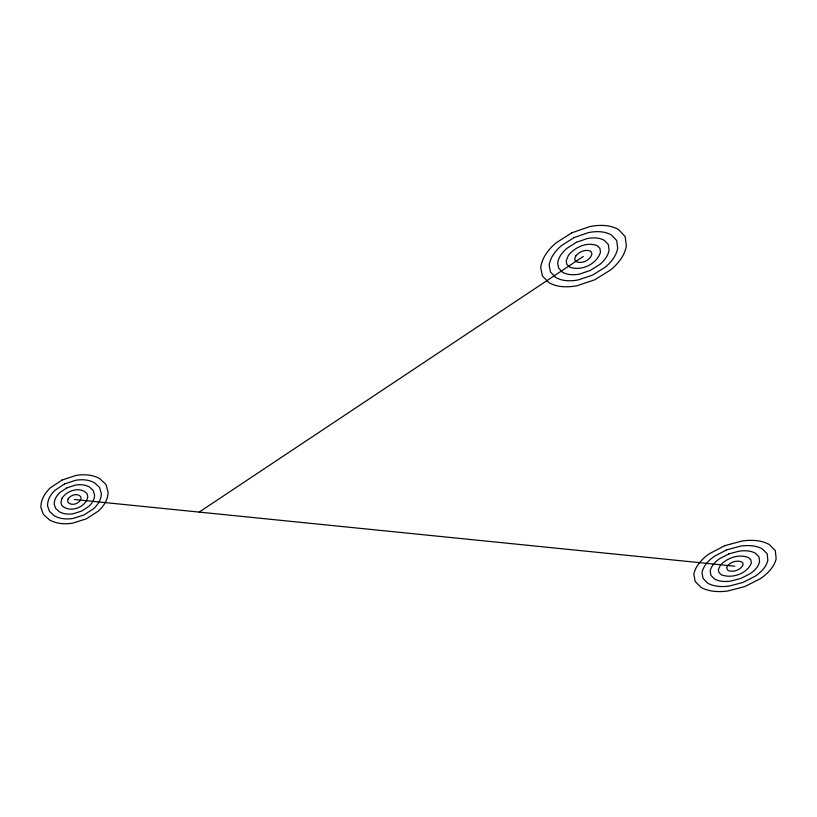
<?xml version="1.0" encoding="UTF-8"?>
<svg xmlns="http://www.w3.org/2000/svg" width="817" height="817" viewBox="0 0 817 817"><rect width="100%" height="100%" fill="white"/><g stroke="black" fill="none" stroke-linecap="round" stroke-linejoin="round"><path stroke-width="1.23" d="M199.185 512.096L583.328 256.426M74.337 499.483L734.851 566.212M62.031 498.237L60.887 502.618L61.857 505.437C69.629 513.505 86.204 507.469 87.797 496.583L86.908 493.478C79.933 486.146 66.984 490.537 62.031 498.237M68.179 498.86L67.597 501.056L68.087 502.465C71.967 506.509 80.27 503.486 81.057 498.033L80.607 496.491C77.125 492.825 70.66 495.02 68.179 498.86M568.407 255.374L566.181 260.837L566.855 264.3L569.52 267.047C581.224 271.55 596.645 264.279 600.464 252.31L599.944 248.491L597.258 245.713C586.953 241.505 575.005 247.173 568.407 255.374M575.862 255.905L574.739 258.642L575.076 260.368L576.414 261.746C582.255 264.003 589.986 260.368 591.876 254.373L591.62 252.473L590.283 251.085C585.125 248.981 579.161 251.81 575.862 255.905M720.706 564.782L718.368 569.367L718.878 572.339L721.309 574.79C731.95 578.844 746.595 574.024 751.293 563.311L750.956 560.043L748.505 557.572C738.976 553.712 727.681 557.766 720.706 564.782M727.773 565.497L726.599 567.795L728.059 570.511C733.39 572.533 740.723 570.133 743.062 564.761L742.888 563.138L741.662 561.902C736.903 559.972 731.266 561.994 727.773 565.497M62.051 480.039L50.521 487.718A45.844 38.276 39.1 0 0 43.648 496.379A31.148 25.95 39.7 0 0 40.85 507.286L43.301 514.302L49.571 520.02A29.483 24.571 40.6 0 0 60.969 523.513A46.446 38.797 41.3 0 0 72.999 523.074L86.51 518.754L98.132 511.238A46.549 39.002 41.3 0 0 105.23 502.608A29.647 24.898 40.6 0 0 108.13 492.212L105.934 484.389L99.603 478.527A29.494 24.776 39.7 0 0 87.96 474.983A45.946 38.481 39.1 0 0 75.695 475.525L62.051 480.039M64.512 483.95L55.29 490.067A36.734 30.678 39.3 0 0 49.766 497.002A24.939 20.803 39.8 0 0 47.509 505.733L49.469 511.36L54.484 515.946A23.591 19.669 40.5 0 0 63.624 518.744A37.112 31.005 41.1 0 0 73.264 518.387L84.08 514.914L93.373 508.889A37.184 31.148 41.1 0 0 99.031 501.975A23.693 19.884 40.5 0 0 101.328 493.672L99.572 487.432L94.506 482.755A23.601 19.802 39.8 0 0 85.213 479.926A36.796 30.811 39.3 0 0 75.419 480.345L64.512 483.95M66.974 487.841L60.049 492.426A27.584 23.05 39.5 0 0 55.893 497.624A18.73 15.625 39.9 0 0 54.188 504.181L55.648 508.409L59.416 511.851A17.688 14.767 40.4 0 0 66.279 513.954A27.809 23.233 40.8 0 0 73.53 513.679L81.649 511.064L88.614 506.54A27.839 23.315 40.8 0 0 92.842 501.352A17.749 14.88 40.4 0 0 94.558 495.133L93.23 490.466L89.431 486.963A17.698 14.839 39.9 0 0 82.476 484.838A27.625 23.121 39.5 0 0 75.144 485.155L66.974 487.841M571.788 232.835L556.173 242.802A52.155 50.95 -3.1 0 0 546.103 253.811A35.325 34.661 0.2 0 0 540.66 267.404L542.396 275.972L549.055 282.794A33.354 32.946 1.4 0 0 562.423 286.655A52.543 52.145 -8.3 0 0 577.313 285.644L594.756 279.782L610.462 270.039A52.819 52.329 -19.8 0 0 620.838 259.071A33.763 33.262 -18.1 0 0 626.373 246.07L625.138 236.46L618.408 229.444A33.66 32.986 -13.1 0 0 604.692 225.523A52.4 51.154 -7.6 0 0 589.455 226.687L571.788 232.835M574.106 237.573L561.606 245.529A41.769 40.87 -3.8 0 0 553.528 254.332A28.299 27.788 -1.2 0 0 549.136 265.229L550.515 272.102L555.846 277.566A26.706 26.369 -0.8 0 0 566.569 280.67A42.024 41.636 -8 0 0 578.507 279.843L592.478 275.135L605.04 267.322A42.188 41.759 -16.1 0 0 613.312 258.54A26.971 26.563 -15.9 0 0 617.703 248.154L616.702 240.494L611.33 234.887A26.9 26.389 -12.2 0 0 600.383 231.752A41.933 41.003 -7.5 0 0 588.22 232.671L574.106 237.573M576.414 242.302L567.039 248.256A31.363 30.74 -4.5 0 0 560.962 254.853A21.252 20.885 -2.6 0 0 557.643 263.033L558.665 268.201L562.668 272.316A20.047 19.771 -2.8 0 0 570.736 274.645A31.506 31.169 -7.8 0 0 579.702 274.022L590.201 270.468L599.617 264.596A31.597 31.23 -13.2 0 0 605.806 258.009A20.19 19.894 -13.7 0 0 609.073 250.237L608.308 244.497L604.274 240.31A20.159 19.792 -11.2 0 0 596.093 237.961A31.454 30.811 -7.5 0 0 586.994 238.646L576.414 242.302M724.802 545.674L709.564 553.62A49.643 43.567 0 0 0 699.556 562.647A33.63 29.626 0.5 0 0 693.837 574.065L695.144 581.449L701.211 587.505A31.751 28.146 0.5 0 0 713.782 591.283A49.98 44.516 -0.2 0 0 727.988 590.957L744.798 586.565L760.116 578.804A50.194 44.69 -1.1 0 0 770.4 569.806A32.077 28.421 -1.6 0 0 776.15 558.92L775.343 550.678L769.226 544.459A31.996 28.187 -1.4 0 0 756.358 540.619A49.847 43.73 -0.8 0 0 741.826 541.068L724.802 545.674M726.824 549.8L714.62 556.142A39.757 34.937 -0.1 0 0 706.593 563.362A26.93 23.744 0.3 0 0 701.987 572.503L703.029 578.426L707.879 583.287A25.419 22.519 0.3 0 0 717.959 586.31A39.972 35.55 -0.3 0 0 729.346 586.034L742.816 582.511L755.061 576.281A40.104 35.662 -0.9 0 0 763.272 569.092A25.633 22.702 -1.4 0 0 767.837 560.391L767.183 553.814L762.292 548.84A25.572 22.549 -1.2 0 0 752.018 545.787A39.89 35.039 -0.7 0 0 740.427 546.134L726.824 549.8M728.835 553.916L719.675 558.665A29.851 26.267 -0.2 0 0 713.639 564.077A20.221 17.841 0.1 0 0 710.167 570.94L710.933 575.393L714.579 579.049A19.077 16.891 0.1 0 0 722.157 581.316A29.974 26.614 -0.3 0 0 730.715 581.101L740.835 578.446L750.016 573.769A30.045 26.675 -0.8 0 0 756.154 568.366A19.2 16.994 -1.1 0 0 759.555 561.851L759.054 556.928L755.388 553.211A19.169 16.912 -1.1 0 0 747.698 550.924A29.923 26.328 -0.6 0 0 739.028 551.179L728.835 553.916"/></g></svg>
